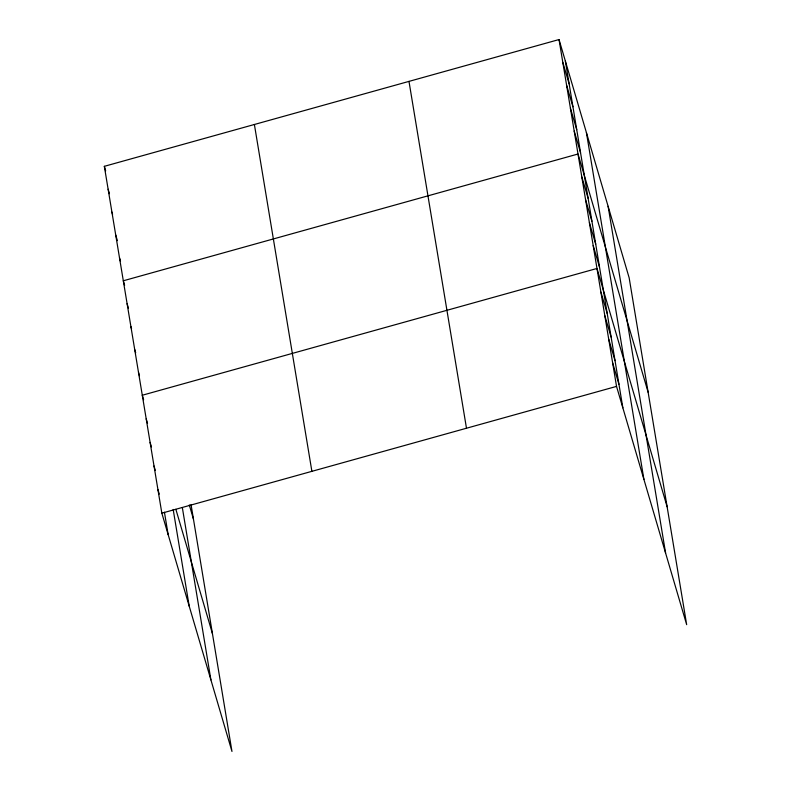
<?xml version="1.0" encoding="UTF-8"?>
<svg xmlns="http://www.w3.org/2000/svg" width="791" height="791" viewBox="0 0 791 791"><rect width="100%" height="100%" fill="white"/><g stroke="black" fill="none" stroke-linecap="round" stroke-linejoin="round"><path stroke-width="1.19" d="M191.046 504.609L231.971 751.45L161.839 513.171L104.333 166.328L559.029 39.55L629.161 277.829L686.667 624.672L616.535 386.394L559.029 39.55M161.839 513.171L616.535 386.394M562.826 62.44L569.144 83.886M566.623 85.329L572.931 106.775M570.42 108.229L576.728 129.675M574.217 131.118L580.525 152.564M648.136 392.287L578.013 154.008L123.307 280.785L124.642 285.294M581.8 176.897L588.118 198.343M585.597 199.797L591.915 221.243M589.394 222.686L595.712 244.132M593.191 245.576L599.499 267.022M667.12 506.754L596.987 268.465L142.281 395.243L143.616 399.752M600.893 292.057L607.211 313.503M604.808 315.639L611.117 337.085M608.714 339.22L615.032 360.666M612.63 362.812L618.938 384.258M104.333 166.328L105.658 170.836M108.13 189.217L109.455 193.726M111.927 212.107L112.589 214.361M115.723 234.996L117.375 240.642M119.51 257.886L120.509 261.277M189.296 504.984L193.439 519.064M127.104 303.675L128.429 308.193M130.901 326.564L131.563 328.819M134.697 349.454L135.696 352.845M138.494 372.353L139.483 375.735M175.859 509.305L212.413 633.522M146.197 418.825L147.522 423.343M150.102 442.416L151.437 446.925M154.018 465.998L155.343 470.516M157.923 489.58L159.258 494.098M608.101 206.273L665.607 553.117M586.408 132.552L643.914 479.395M565.347 60.996L622.853 407.84M408.987 81.384L466.482 428.228M254.386 124.484L311.891 471.337M182.365 507.753L210.91 679.894M173.18 509.473L189.207 606.173M164.429 512.212L168.147 534.617"/></g></svg>
